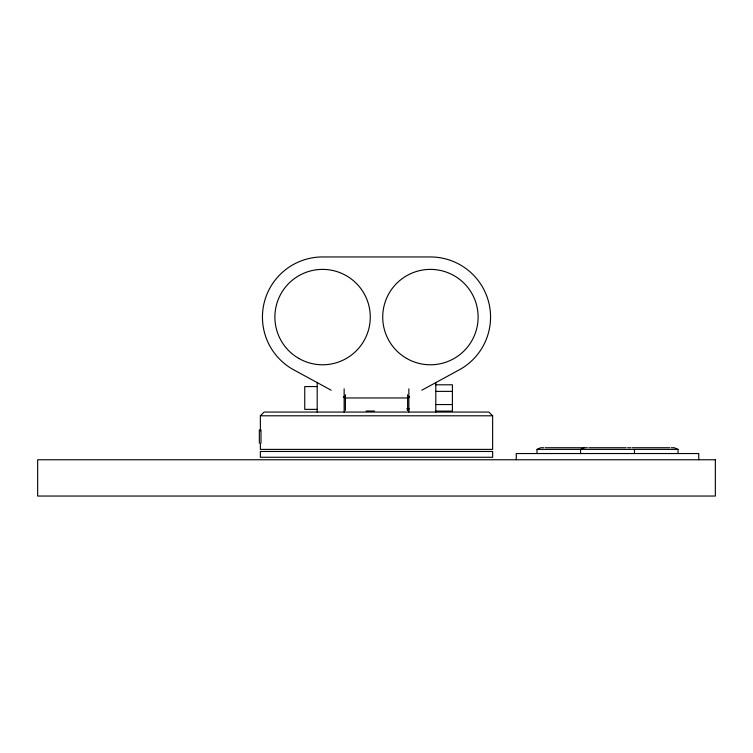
<?xml version="1.0" encoding="UTF-8"?>
<svg xmlns="http://www.w3.org/2000/svg" width="753" height="753" viewBox="0 0 753 753"><rect width="100%" height="100%" fill="white"/><g stroke="black" fill="none" stroke-linecap="round" stroke-linejoin="round"><path stroke-width="1.13" d="M260.369 430.857L260.369 415.797L264.105 412.06L488.895 412.06L492.631 415.797L492.631 449.39L260.369 449.39L260.369 443.602M409.641 396.859L407.608 397.961L345.392 397.961L343.359 396.859M421.84 390.214L460.488 369.168A60.136 60.136 0 0 0 430.415 256.952L322.585 256.952A60.136 60.136 0 0 0 292.512 369.168L331.16 390.214M537.011 453.541L537.011 449.39L540.739 447.734L543.854 447.734M580.554 453.541L580.554 449.39L584.29 447.734M435.808 384.792L452.402 384.792L452.402 411.129L435.808 411.129M317.192 386.562L304.749 386.562L304.749 409.368L317.192 409.368M435.808 391.381L452.402 391.381M435.808 404.549L452.402 404.549M406.761 408.747L409.387 408.747M407.194 409.99L408.747 409.99M366.127 411.025L374.429 411.025M260.369 415.797L492.631 415.797M545.304 447.734L587.396 447.734M588.855 447.734L626.176 447.734M627.625 447.734L630.948 447.734M632.398 447.734L669.728 447.734M671.177 447.734L674.293 447.734L678.02 449.39L678.02 453.541M537.011 449.39L580.375 449.39M580.554 449.39L634.478 449.39L634.478 453.541M634.657 449.39L678.02 449.39M698.756 459.763L698.756 453.541L516.266 453.541L516.266 459.763M435.808 383.032L435.808 412.06M408.851 388.877L408.851 412.06M407.608 394.741L407.608 410.404M345.392 394.741L345.392 410.404M344.149 388.877L344.149 412.06M317.192 383.032L317.192 412.06M260.99 429.897L260.99 443.169M259.333 429.897L259.333 443.169M492.631 451.471L260.369 451.471L260.369 457.269L492.631 457.269L492.631 451.471M715.35 459.763L37.65 459.763L37.65 496.048L715.35 496.048L715.35 459.763M406.573 358.39A47.693 47.693 0 0 0 478.117 317.088A47.693 47.693 0 0 0 406.573 275.777A47.693 47.693 0 0 0 406.573 358.39M298.734 358.39A47.693 47.693 0 0 0 370.278 317.088A47.693 47.693 0 0 0 298.734 275.777A47.693 47.693 0 0 0 298.734 358.39"/></g></svg>
